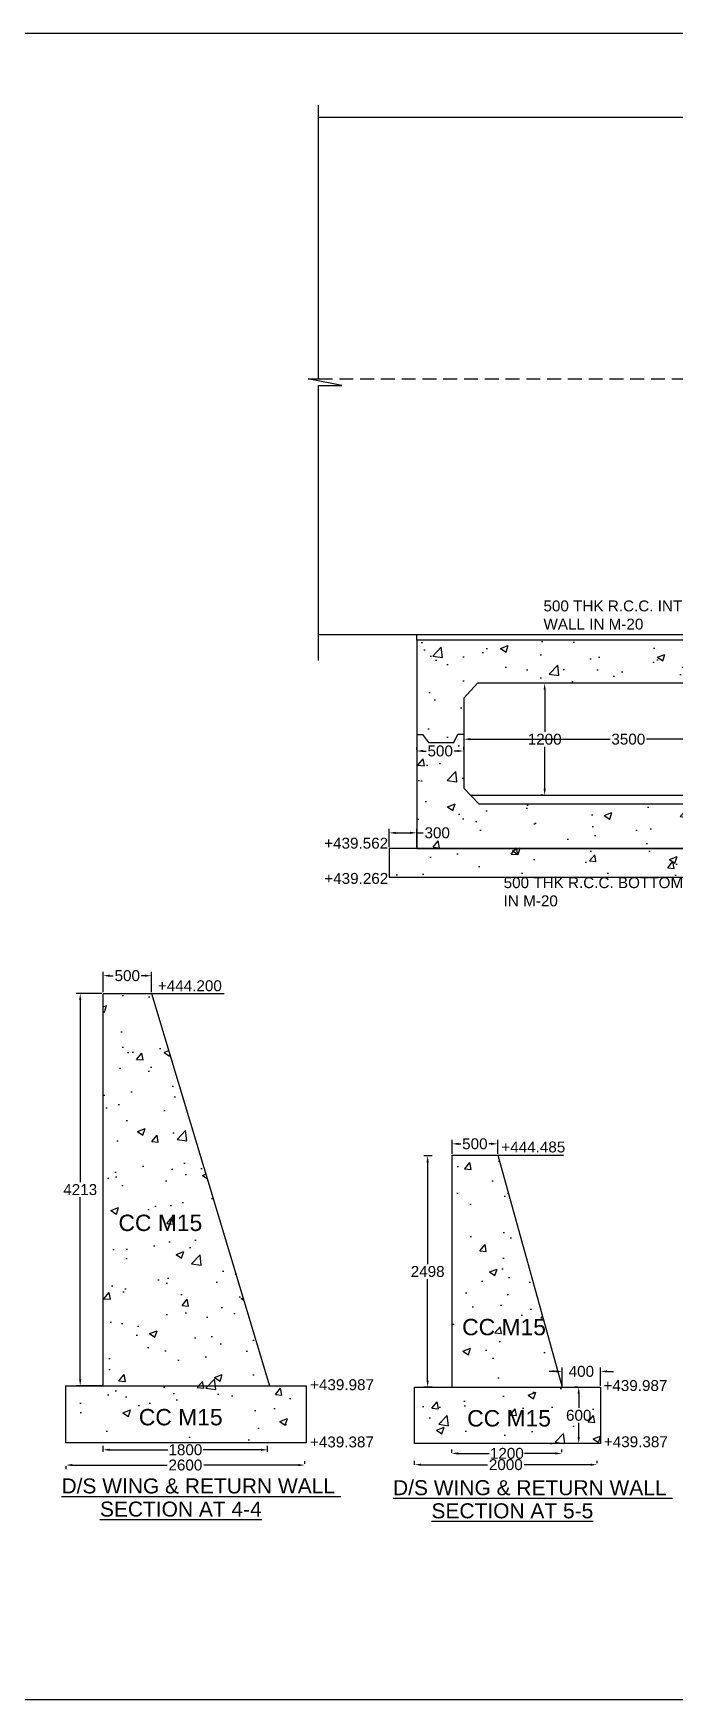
# Model space of a CAD drawing. Header units: metres. Extents: x 450 to 1447, y 479 to 667.
# Drawn here: x 1362.8 to 1392.2, y 591.1 to 667.4 of the extents above; entities that cross this region are included whole.
import ezdxf

# ---------------------------------------------------------------- set-up
doc = ezdxf.new("R2010")
doc.units = ezdxf.units.M
doc.header["$MEASUREMENT"] = 0
doc.linetypes.add('HIDDEN', pattern=[9.525, 6.35, -3.175])
for name, color, linetype in [('DIMENSION', 7, 'Continuous'), ('DRAWING', 7, 'Continuous'), ('TEXT', 7, 'Continuous')]:
    doc.layers.add(name, color=color, linetype=linetype)
doc.styles.get("Standard").update_dxf_attribs({"font": 'arial.ttf'})
doc.dimstyles.get("Standard").update_dxf_attribs({"dimtxt": 0.5, "dimasz": 0.3, "dimexe": 0.18, "dimexo": 0.0625, "dimgap": 0.09, "dimtad": 0, "dimtih": 1, "dimtoh": 1, "dimdec": 4, "dimzin": 0, "dimdsep": 46, "dimtxsty": 'Standard', "dimcen": 0.09, "dimadec": 0, "dimazin": 0, "dimtfac": 1, "dimtdec": 4, "dimtofl": 0, "dimtmove": 0, "dimatfit": 3, "dimfxl": 0, "dimtolj": 1, "dimtzin": 0, "dimarcsym": 0})
pattern_1 = [(50, (0, 0), (3.586301, -0.3137607), [0.375, -4.125]), (355, (0, 0), (-0.693757, 3.760961), [0.3, -3.3]), (100.45144, (0.299, -0.026), (2.892544, 3.4472), [0.318701, -3.5057106]), (46.1842, (0, 1), (5.336207, -0.827596), [0.5625, -6.1875]), (96.63564, (0.4447, 0.931), (4.67331, 4.870593), [0.478052, -5.258569]), (351.18416, (0, 1), (4.67331, 4.870593), [0.45, -4.95]), (21, (0.5, 0.75), (2.984535, -2.0130945), [0.375, -4.125]), (326, (0.5, 0.75), (1.216577, 3.62575), [0.3, -3.3]), (71.45144, (0.7487, 0.5822), (4.201112, 1.612656), [0.318701, -3.5057106]), (37.5, (0, 0), (0.0607993, 1.6644693), [0, -3.26, 0, -3.35, 0, -3.3125]), (7.5, (0, 0), (1.3153477, 1.9720586), [0, -1.91, 0, -3.185, 0, -1.2625]), (327.5, (-1.115, 0), (2.6691122, -0.1127744), [0, -1.25, 0, -3.9, 0, -5.175]), (317.5, (-1.615, 0), (2.915931, 0.500525), [0, -1.625, 0, -2.59, 0, -3.675])]

# ---------------------------------------------------------------- blocks, each defined once
blk = doc.blocks.new('*D65')
at = {"layer": 'Defpoints', "color": 0, "ltscale": 0.1, "transparency": 16777216}
for p in [(1365.961, 602.367), (1373.503, 602.521), (1373.503, 602.367)]:
    blk.add_point(p, dxfattribs=at)
at = {"layer": 'DIMENSION', "color": 0, "lineweight": -2, "ltscale": 0.1, "transparency": 16777216}
for p, q in [((1365.961, 602.43), (1365.961, 602.701)), ((1373.503, 602.43), (1373.503, 602.701)), ((1366.261, 602.521), (1368.92, 602.521)), ((1373.203, 602.521), (1370.544, 602.521))]:
    blk.add_line(p, q, dxfattribs=at)
at = {"layer": 'DIMENSION', "color": 0, "ltscale": 0.1, "transparency": 16777216}
for points in [[(1366.261, 602.571), (1366.261, 602.471), (1365.961, 602.521)], [(1373.203, 602.571), (1373.203, 602.471), (1373.503, 602.521)]]:
    blk.add_solid(points, dxfattribs=at)
at = {"layer": 'DIMENSION', "color": 0, "ltscale": 0.1, "transparency": 16777216, "insert": (1369.732, 602.521), "char_height": 0.5, "attachment_point": 5}
blk.add_mtext('\\A1;1800', dxfattribs=at)
blk = doc.blocks.new('*D66')
at = {"layer": 'Defpoints', "color": 0, "ltscale": 0.1, "transparency": 16777216}
for p in [(1364.254, 601.834), (1375.21, 601.822), (1375.21, 601.81)]:
    blk.add_point(p, dxfattribs=at)
at = {"layer": 'DIMENSION', "color": 0, "lineweight": -2, "ltscale": 0.1, "transparency": 16777216}
for p, q in [((1364.554, 601.822), (1368.892, 601.822)), ((1374.91, 601.822), (1370.572, 601.822)), ((1375.21, 601.873), (1375.21, 602.002)), ((1364.254, 601.771), (1364.254, 601.642))]:
    blk.add_line(p, q, dxfattribs=at)
at = {"layer": 'DIMENSION', "color": 0, "ltscale": 0.1, "transparency": 16777216}
for points in [[(1364.554, 601.872), (1364.554, 601.772), (1364.254, 601.822)], [(1374.91, 601.872), (1374.91, 601.772), (1375.21, 601.822)]]:
    blk.add_solid(points, dxfattribs=at)
at = {"layer": 'DIMENSION', "color": 0, "ltscale": 0.1, "transparency": 16777216, "insert": (1369.732, 601.822), "char_height": 0.5, "attachment_point": 5}
blk.add_mtext('\\A1;2600', dxfattribs=at)
blk = doc.blocks.new('*D67')
at = {"layer": 'Defpoints', "color": 0, "ltscale": 0.1, "transparency": 16777216}
for p in [(1365.962, 624.251), (1365.962, 623.438), (1368.174, 623.438)]:
    blk.add_point(p, dxfattribs=at)
at = {"layer": 'DIMENSION', "color": 0, "lineweight": -2, "ltscale": 0.1, "transparency": 16777216}
for p, q in [((1365.962, 623.5), (1365.962, 624.431)), ((1366.262, 624.251), (1366.426, 624.251)), ((1367.874, 624.251), (1367.709, 624.251)), ((1368.174, 623.5), (1368.174, 624.431))]:
    blk.add_line(p, q, dxfattribs=at)
at = {"layer": 'DIMENSION', "color": 0, "ltscale": 0.1, "transparency": 16777216}
for points in [[(1366.262, 624.301), (1366.262, 624.201), (1365.962, 624.251)], [(1367.874, 624.301), (1367.874, 624.201), (1368.174, 624.251)]]:
    blk.add_solid(points, dxfattribs=at)
at = {"layer": 'DIMENSION', "color": 0, "ltscale": 0.1, "transparency": 16777216, "insert": (1367.068, 624.251), "char_height": 0.5, "attachment_point": 5}
blk.add_mtext('\\A1;500', dxfattribs=at)
blk = doc.blocks.new('*D68')
at = {"layer": 'Defpoints', "color": 0, "ltscale": 0.1, "transparency": 16777216}
for p in [(1365.962, 623.438), (1364.909, 605.452), (1365.962, 605.452)]:
    blk.add_point(p, dxfattribs=at)
at = {"layer": 'DIMENSION', "color": 0, "lineweight": -2, "ltscale": 0.1, "transparency": 16777216}
for p, q in [((1365.9, 623.438), (1364.729, 623.438)), ((1364.909, 623.138), (1364.909, 614.79)), ((1364.909, 605.752), (1364.909, 614.099)), ((1365.9, 605.452), (1364.729, 605.452))]:
    blk.add_line(p, q, dxfattribs=at)
at = {"layer": 'DIMENSION', "color": 0, "ltscale": 0.1, "transparency": 16777216}
for points in [[(1364.859, 623.138), (1364.959, 623.138), (1364.909, 623.438)], [(1364.859, 605.752), (1364.959, 605.752), (1364.909, 605.452)]]:
    blk.add_solid(points, dxfattribs=at)
at = {"layer": 'DIMENSION', "color": 0, "ltscale": 0.1, "transparency": 16777216, "insert": (1364.909, 614.445), "char_height": 0.5, "attachment_point": 5}
blk.add_mtext('\\A1;4213', dxfattribs=at)
blk = doc.blocks.new('*D69')
at = {"layer": 'Defpoints', "color": 0, "ltscale": 0.1, "transparency": 16777216}
for p in [(1381.943, 602.319), (1386.998, 602.356), (1386.998, 602.356)]:
    blk.add_point(p, dxfattribs=at)
at = {"layer": 'DIMENSION', "color": 0, "lineweight": -2, "ltscale": 0.1, "transparency": 16777216}
for p, q in [((1381.943, 602.382), (1381.943, 602.536)), ((1382.243, 602.356), (1383.658, 602.356)), ((1386.698, 602.356), (1385.283, 602.356)), ((1386.998, 602.419), (1386.998, 602.536))]:
    blk.add_line(p, q, dxfattribs=at)
at = {"layer": 'DIMENSION', "color": 0, "ltscale": 0.1, "transparency": 16777216}
for points in [[(1382.243, 602.406), (1382.243, 602.306), (1381.943, 602.356)], [(1386.698, 602.406), (1386.698, 602.306), (1386.998, 602.356)]]:
    blk.add_solid(points, dxfattribs=at)
at = {"layer": 'DIMENSION', "color": 0, "ltscale": 0.1, "transparency": 16777216, "insert": (1384.471, 602.356), "char_height": 0.5, "attachment_point": 5}
blk.add_mtext('\\A1;1200', dxfattribs=at)
blk = doc.blocks.new('*D70')
at = {"layer": 'Defpoints', "color": 0, "ltscale": 0.1, "transparency": 16777216}
for p in [(1388.61, 601.84), (1388.61, 601.84), (1380.236, 601.766)]:
    blk.add_point(p, dxfattribs=at)
at = {"layer": 'DIMENSION', "color": 0, "lineweight": -2, "ltscale": 0.1, "transparency": 16777216}
for p, q in [((1380.236, 601.829), (1380.236, 602.02)), ((1380.536, 601.84), (1383.583, 601.84)), ((1388.31, 601.84), (1385.263, 601.84)), ((1388.61, 601.902), (1388.61, 602.02))]:
    blk.add_line(p, q, dxfattribs=at)
at = {"layer": 'DIMENSION', "color": 0, "ltscale": 0.1, "transparency": 16777216}
for points in [[(1380.536, 601.89), (1380.536, 601.79), (1380.236, 601.84)], [(1388.31, 601.89), (1388.31, 601.79), (1388.61, 601.84)]]:
    blk.add_solid(points, dxfattribs=at)
at = {"layer": 'DIMENSION', "color": 0, "ltscale": 0.1, "transparency": 16777216, "insert": (1384.423, 601.84), "char_height": 0.5, "attachment_point": 5}
blk.add_mtext('\\A1;2000', dxfattribs=at)
blk = doc.blocks.new('*D71')
at = {"layer": 'Defpoints', "color": 0, "ltscale": 0.1, "transparency": 16777216}
for p in [(1388.767, 606.115), (1387.007, 605.395), (1388.767, 605.395)]:
    blk.add_point(p, dxfattribs=at)
at = {"layer": 'DIMENSION', "color": 0, "lineweight": -2, "ltscale": 0.1, "transparency": 16777216}
for p, q in [((1386.707, 606.115), (1386.407, 606.115)), ((1387.007, 605.458), (1387.007, 606.295)), ((1388.767, 605.458), (1388.767, 606.295)), ((1389.067, 606.115), (1389.367, 606.115))]:
    blk.add_line(p, q, dxfattribs=at)
at = {"layer": 'DIMENSION', "color": 0, "ltscale": 0.1, "transparency": 16777216}
for points in [[(1386.707, 606.165), (1386.707, 606.065), (1387.007, 606.115)], [(1389.067, 606.165), (1389.067, 606.065), (1388.767, 606.115)]]:
    blk.add_solid(points, dxfattribs=at)
at = {"layer": 'DIMENSION', "color": 0, "ltscale": 0.1, "transparency": 16777216, "insert": (1387.887, 606.115), "char_height": 0.5, "attachment_point": 5}
blk.add_mtext('\\A1;400', dxfattribs=at)
blk = doc.blocks.new('*D72')
at = {"layer": 'Defpoints', "color": 0, "ltscale": 0.1, "transparency": 16777216}
for p in [(1381.103, 615.989), (1380.839, 605.395), (1381.103, 605.395)]:
    blk.add_point(p, dxfattribs=at)
at = {"layer": 'DIMENSION', "color": 0, "lineweight": -2, "ltscale": 0.1, "transparency": 16777216}
for p, q in [((1381.04, 615.989), (1380.659, 615.989)), ((1380.839, 615.689), (1380.839, 611.037)), ((1380.839, 605.695), (1380.839, 610.347)), ((1381.04, 605.395), (1380.659, 605.395))]:
    blk.add_line(p, q, dxfattribs=at)
at = {"layer": 'DIMENSION', "color": 0, "ltscale": 0.1, "transparency": 16777216}
for points in [[(1380.789, 615.689), (1380.889, 615.689), (1380.839, 615.989)], [(1380.789, 605.695), (1380.889, 605.695), (1380.839, 605.395)]]:
    blk.add_solid(points, dxfattribs=at)
at = {"layer": 'DIMENSION', "color": 0, "ltscale": 0.1, "transparency": 16777216, "insert": (1380.839, 610.692), "char_height": 0.5, "attachment_point": 5}
blk.add_mtext('\\A1;2498', dxfattribs=at)
blk = doc.blocks.new('*D73')
at = {"layer": 'Defpoints', "color": 0, "ltscale": 0.1, "transparency": 16777216}
for p in [(1384.05, 616.544), (1381.958, 616.021), (1384.05, 616.021)]:
    blk.add_point(p, dxfattribs=at)
at = {"layer": 'DIMENSION', "color": 0, "lineweight": -2, "ltscale": 0.1, "transparency": 16777216}
for p, q in [((1381.958, 616.083), (1381.958, 616.724)), ((1382.258, 616.544), (1382.363, 616.544)), ((1383.75, 616.544), (1383.646, 616.544)), ((1384.05, 616.083), (1384.05, 616.724))]:
    blk.add_line(p, q, dxfattribs=at)
at = {"layer": 'DIMENSION', "color": 0, "ltscale": 0.1, "transparency": 16777216}
for points in [[(1382.258, 616.594), (1382.258, 616.494), (1381.958, 616.544)], [(1383.75, 616.594), (1383.75, 616.494), (1384.05, 616.544)]]:
    blk.add_solid(points, dxfattribs=at)
at = {"layer": 'DIMENSION', "color": 0, "ltscale": 0.1, "transparency": 16777216, "insert": (1383.004, 616.544), "char_height": 0.5, "attachment_point": 5}
blk.add_mtext('\\A1;500', dxfattribs=at)
blk = doc.blocks.new('*D74')
at = {"layer": 'Defpoints', "color": 0, "ltscale": 0.1, "transparency": 16777216}
for p in [(1387.766, 605.395), (1387.786, 605.395), (1387.786, 602.805)]:
    blk.add_point(p, dxfattribs=at)
at = {"layer": 'DIMENSION', "color": 0, "lineweight": -2, "ltscale": 0.1, "transparency": 16777216}
for p, q in [((1387.724, 605.395), (1387.586, 605.395)), ((1387.766, 605.095), (1387.766, 604.445)), ((1387.766, 603.105), (1387.766, 603.755)), ((1387.724, 602.805), (1387.586, 602.805))]:
    blk.add_line(p, q, dxfattribs=at)
at = {"layer": 'DIMENSION', "color": 0, "ltscale": 0.1, "transparency": 16777216}
for points in [[(1387.716, 605.095), (1387.816, 605.095), (1387.766, 605.395)], [(1387.716, 603.105), (1387.816, 603.105), (1387.766, 602.805)]]:
    blk.add_solid(points, dxfattribs=at)
at = {"layer": 'DIMENSION', "color": 0, "ltscale": 0.1, "transparency": 16777216, "insert": (1387.766, 604.1), "char_height": 0.5, "attachment_point": 5}
blk.add_mtext('\\A1;600', dxfattribs=at)
blk = doc.blocks.new('*D86')
at = {"layer": 'Defpoints', "color": 0, "ltscale": 0.1, "transparency": 16777216}
for p in [(1380.336, 634.548), (1382.494, 634.548), (1382.494, 634.548)]:
    blk.add_point(p, dxfattribs=at)
at = {"layer": 'DIMENSION', "color": 0, "lineweight": -2, "ltscale": 0.1, "transparency": 16777216}
for p, q in [((1380.336, 634.611), (1380.336, 634.728)), ((1382.494, 634.611), (1382.494, 634.728)), ((1380.636, 634.548), (1380.773, 634.548)), ((1382.194, 634.548), (1382.056, 634.548))]:
    blk.add_line(p, q, dxfattribs=at)
at = {"layer": 'DIMENSION', "color": 0, "ltscale": 0.1, "transparency": 16777216}
for points in [[(1380.636, 634.598), (1380.636, 634.498), (1380.336, 634.548)], [(1382.194, 634.598), (1382.194, 634.498), (1382.494, 634.548)]]:
    blk.add_solid(points, dxfattribs=at)
at = {"layer": 'DIMENSION', "color": 0, "ltscale": 0.1, "transparency": 16777216, "insert": (1381.415, 634.548), "char_height": 0.5, "attachment_point": 5}
blk.add_mtext('\\A1;500', dxfattribs=at)
blk = doc.blocks.new('*D87')
at = {"layer": 'Defpoints', "color": 0, "ltscale": 0.1, "transparency": 16777216}
for p in [(1386.205, 637.653), (1386.205, 632.518), (1386.205, 632.518)]:
    blk.add_point(p, dxfattribs=at)
at = {"layer": 'DIMENSION', "color": 0, "lineweight": -2, "ltscale": 0.1, "transparency": 16777216}
for p, q in [((1386.142, 637.653), (1386.025, 637.653)), ((1386.205, 637.353), (1386.205, 635.431)), ((1386.205, 632.818), (1386.205, 634.74)), ((1386.142, 632.518), (1386.025, 632.518))]:
    blk.add_line(p, q, dxfattribs=at)
at = {"layer": 'DIMENSION', "color": 0, "ltscale": 0.1, "transparency": 16777216}
for points in [[(1386.155, 637.353), (1386.255, 637.353), (1386.205, 637.653)], [(1386.155, 632.818), (1386.255, 632.818), (1386.205, 632.518)]]:
    blk.add_solid(points, dxfattribs=at)
at = {"layer": 'DIMENSION', "color": 0, "ltscale": 0.1, "transparency": 16777216, "insert": (1386.205, 635.086), "char_height": 0.5, "attachment_point": 5}
blk.add_mtext('\\A1;1200', dxfattribs=at)
blk = doc.blocks.new('*D88')
at = {"layer": 'Defpoints', "color": 0, "ltscale": 0.1, "transparency": 16777216}
for p in [(1382.494, 635.325), (1397.586, 635.304), (1397.586, 635.09)]:
    blk.add_point(p, dxfattribs=at)
at = {"layer": 'DIMENSION', "color": 0, "lineweight": -2, "ltscale": 0.1, "transparency": 16777216}
for p, q in [((1382.494, 635.263), (1382.494, 634.91)), ((1382.794, 635.09), (1389.204, 635.09)), ((1397.286, 635.09), (1390.875, 635.09)), ((1397.586, 635.241), (1397.586, 634.91))]:
    blk.add_line(p, q, dxfattribs=at)
at = {"layer": 'DIMENSION', "color": 0, "ltscale": 0.1, "transparency": 16777216}
for points in [[(1382.794, 635.14), (1382.794, 635.04), (1382.494, 635.09)], [(1397.286, 635.14), (1397.286, 635.04), (1397.586, 635.09)]]:
    blk.add_solid(points, dxfattribs=at)
at = {"layer": 'DIMENSION', "color": 0, "ltscale": 0.1, "transparency": 16777216, "insert": (1390.04, 635.09), "char_height": 0.5, "attachment_point": 5}
blk.add_mtext('\\A1;3500', dxfattribs=at)
blk = doc.blocks.new('*D112')
at = {"layer": 'Defpoints', "color": 0, "ltscale": 0.1, "transparency": 16777216}
for p in [(1379.078, 630.078), (1380.336, 630.797), (1380.336, 630.078)]:
    blk.add_point(p, dxfattribs=at)
at = {"layer": 'DIMENSION', "color": 0, "lineweight": -2, "ltscale": 0.1, "transparency": 16777216}
for p, q in [((1379.078, 630.141), (1379.078, 630.977)), ((1380.336, 630.141), (1380.336, 630.977)), ((1379.378, 630.797), (1380.036, 630.797)), ((1380.336, 630.797), (1380.636, 630.797))]:
    blk.add_line(p, q, dxfattribs=at)
at = {"layer": 'DIMENSION', "color": 0, "ltscale": 0.1, "transparency": 16777216}
for points in [[(1379.378, 630.847), (1379.378, 630.747), (1379.078, 630.797)], [(1380.036, 630.847), (1380.036, 630.747), (1380.336, 630.797)]]:
    blk.add_solid(points, dxfattribs=at)
at = {"layer": 'DIMENSION', "color": 0, "ltscale": 0.1, "transparency": 16777216, "insert": (1381.278, 630.797), "char_height": 0.5, "attachment_point": 5}
blk.add_mtext('\\A1;300', dxfattribs=at)

msp = doc.modelspace()

# ---------------------------------------------------------------- hatches: boundary and pattern name
at = {"layer": 'DIMENSION', "ltscale": 0.1}
h = msp.add_hatch(dxfattribs=at)
h.set_pattern_fill('AR-CONC', scale=0.5)
h.set_pattern_definition(pattern_1)
h.paths.add_polyline_path([(1384.05048, 616.02058), (1381.95754, 616.02058), (1381.95754, 605.39538), (1387.00654, 605.39538)])
h.paths.add_polyline_path([(1388.76744, 602.80501), (1388.76744, 605.39538), (1380.23626, 605.39538), (1380.23626, 602.80501)])
h.paths.add_polyline_path([(1382.23305, 608.70931), (1386.35651, 608.70931), (1386.35651, 607.55873), (1382.23305, 607.55873)], flags=24)
h.paths.add_polyline_path([(1387.08785, 604.48048), (1388.44358, 604.48048), (1388.44358, 603.71991), (1387.08785, 603.71991)], flags=24)
h.paths.add_polyline_path([(1382.46408, 604.52818), (1386.58754, 604.52818), (1386.58754, 603.3776), (1382.46408, 603.3776)], flags=24)
at = {"layer": 'DRAWING', "ltscale": 0.1}
h = msp.add_hatch(dxfattribs=at)
h.set_pattern_fill('AR-CONC', scale=0.5)
h.set_pattern_definition([(50, (82.4225, 0), (3.586301, -0.3137607), [0.375, -4.125]), (355, (82.4225, 0), (-0.693757, 3.760961), [0.3, -3.3]), (100.45144, (82.7214, -0.026), (2.892544, 3.4472), [0.318701, -3.505711]), (46.1842, (82.4225, 1), (5.336207, -0.827596), [0.5625, -6.1875]), (96.63564, (82.867, 0.931), (4.67331, 4.870593), [0.478052, -5.258569]), (351.18416, (82.4225, 1), (4.67331, 4.870593), [0.45, -4.95]), (21, (82.9225, 0.75), (2.984535, -2.0130945), [0.375, -4.125]), (326, (82.9225, 0.75), (1.216577, 3.62575), [0.3, -3.3]), (71.45144, (83.1712, 0.5822), (4.201112, 1.612656), [0.318701, -3.505711]), (37.5, (82.4225, 0), (0.0607993, 1.6644693), [0, -3.26, 0, -3.35, 0, -3.3125]), (7.5, (82.4225, 0), (1.3153477, 1.9720586), [0, -1.91, 0, -3.185, 0, -1.2625]), (327.5, (81.3075, 0), (2.6691122, -0.1127744), [0, -1.25, 0, -3.9, 0, -5.175]), (317.5, (80.8075, 0), (2.915931, 0.500525), [0, -1.625, 0, -2.59, 0, -3.675])])
h.paths.add_polyline_path([(1433.65852, 639.62502), (1380.33622, 639.62502), (1380.33622, 630.07836), (1433.65852, 630.07836)])
h.paths.add_polyline_path([(1396.7392, 637.6534), (1397.45139, 636.95012), (1397.45139, 632.97821), (1396.61446, 632.12099), (1383.18007, 632.12099), (1382.49365, 632.8387), (1382.49365, 636.97401), (1383.13133, 637.6534)], flags=16)
h.paths.add_polyline_path([(1399.4373, 636.97401), (1400.07498, 637.6534), (1413.68285, 637.6534), (1414.39504, 636.95012), (1414.39504, 632.97821), (1413.55811, 632.12099), (1400.12372, 632.12099), (1399.4373, 632.8387)], flags=16)
h.paths.add_polyline_path([(1416.39804, 636.97401), (1417.03572, 637.6534), (1430.64359, 637.6534), (1431.35578, 636.95012), (1431.35578, 632.97821), (1430.51885, 632.12099), (1417.08446, 632.12099), (1416.39804, 632.8387)], flags=16)
h.paths.add_polyline_path([(1435.0172, 630.07836), (1379.07832, 630.07836), (1379.07832, 628.76388), (1435.0172, 628.76388)])
h = msp.add_hatch(dxfattribs=at)
h.set_pattern_fill('AR-CONC', scale=0.5)
h.set_pattern_definition(pattern_1)
h.paths.add_polyline_path([(1368.17357, 623.43796), (1365.96239, 623.43796), (1365.96239, 605.45185), (1373.59224, 605.45185)])
h.paths.add_polyline_path([(1375.26869, 605.45185), (1364.24519, 605.45185), (1364.24519, 602.84622), (1375.26869, 602.84622)])
h.paths.add_polyline_path([(1366.42378, 612.12688), (1370.64138, 612.12688), (1370.64138, 613.67241), (1366.42378, 613.67241)], flags=24)
h.paths.add_polyline_path([(1367.35821, 603.22082), (1371.57581, 603.22082), (1371.57581, 604.76635), (1367.35821, 604.76635)], flags=24)

# ---------------------------------------------------------------- linework, layer by layer
at = {"layer": 'DIMENSION', "ltscale": 0.1}
msp.add_lwpolyline([(1282.51395, 667.4399), (1446.81776, 667.4399), (1446.81776, 591.07036), (1282.51395, 591.07036)], close=True, dxfattribs=at)
at = {"layer": 'DRAWING', "ltscale": 0.1}
for points in [[(1375.84174, 638.69691), (1375.84174, 651.2927), (1376.9125, 651.2927), (1375.3557, 651.60383), (1375.84174, 651.60383), (1375.84174, 664.14486)], [(1375.84174, 663.6007), (1438.11361, 663.6007)], [(1375.83136, 639.88857), (1438.11361, 639.88857)], [(1380.33622, 639.62502), (1380.33622, 639.88857)], [(1382.49365, 636.97401), (1383.13133, 637.6534)], [(1382.49365, 636.97401), (1382.49365, 632.8387)], [(1396.7392, 637.6534), (1383.13133, 637.6534)], [(1380.33622, 635.30383), (1380.60563, 635.30383), (1380.87286, 634.94032), (1382.0386, 634.94032), (1382.22137, 635.32532), (1382.49365, 635.32532)], [(1382.49365, 632.8387), (1383.18007, 632.12099)], [(1382.80071, 632.51764), (1397.00172, 632.51764)], [(1383.18007, 632.12099), (1396.61446, 632.12099)], [(1365.96239, 605.45185), (1365.96239, 623.43796), (1371.51283, 623.43796)], [(1368.17357, 623.43796), (1373.59224, 605.45185)], [(1381.95754, 605.39538), (1381.95754, 616.02058), (1387.07249, 616.02058)], [(1384.05048, 616.02058), (1387.00654, 605.39538)]]:
    msp.add_lwpolyline(points, dxfattribs=at)
at = {"layer": 'DRAWING', "linetype": 'HIDDEN', "ltscale": 0.1}
msp.add_lwpolyline([(1375.84174, 651.60383), (1438.11361, 651.60383)], dxfattribs=at)
at = {"layer": 'DRAWING', "ltscale": 0.1}
for points in [[(1380.33622, 630.07836), (1433.65852, 630.07836), (1433.65852, 639.62502), (1380.33622, 639.62502)], [(1379.07832, 628.76388), (1435.0172, 628.76388), (1435.0172, 630.07836), (1379.07832, 630.07836)], [(1364.24519, 605.45185), (1375.26869, 605.45185), (1375.26869, 602.84622), (1364.24519, 602.84622)], [(1380.23626, 605.39538), (1388.76744, 605.39538), (1388.76744, 602.80501), (1380.23626, 602.80501)]]:
    msp.add_lwpolyline(points, close=True, dxfattribs=at)

# ---------------------------------------------------------------- texts
at = {"layer": 'TEXT'}
for s, p in [('%%UD/S WING & RETURN WALL ', (1364.05295, 600.52322)), ('%%UD/S WING & RETURN WALL ', (1379.25324, 600.44219)), ('%%USECTION AT 4-4', (1365.81478, 599.46279)), ('%%USECTION AT 5-5', (1381.01507, 599.38176))]:
    msp.add_text(s, height=0.6875, dxfattribs=at).set_placement(p)
at = {"layer": 'TEXT', "char_height": 0.5, "attachment_point": 1}
for s, insert, width in [('500 THK R.C.C. INTERMEDIATE WALL IN M-20', (1386.14958, 641.44775), 10.6888902), ('+439.562', (1376.09542, 630.57341), 2.9060914), ('+439.262', (1376.09987, 628.95878), 2.9060914), ('500 THK R.C.C. BOTTOM SLAB IN M-20', (1384.32467, 628.76388), 10.6888902), ('+444.200', (1368.47096, 624.04018), 2.9060914), ('+444.485', (1384.21743, 616.65092), 2.9060914), ('+439.987', (1375.4475, 605.7557), 2.9060914), ('+439.987', (1388.89938, 605.71783), 2.9060914), ('+439.387', (1375.44388, 603.13192), 2.9060914), ('+439.387', (1388.91927, 603.14164), 2.9060914)]:
    msp.add_mtext(s, dxfattribs=dict(at, insert=insert, width=width))
at = {"layer": 'TEXT', "char_height": 0.75, "attachment_point": 1}
for insert in [(1366.66346, 613.29921), (1382.42055, 608.52181), (1367.59789, 604.39314), (1382.65158, 604.34068)]:
    msp.add_mtext('CC M15', dxfattribs=dict(at, insert=insert))

# ---------------------------------------------------------------- dimensions: what is measured, and where the dimension line sits
at = {"layer": 'DIMENSION', "ltscale": 0.1}
for base, p1, p2, text, picture, middle in [((1386.20485, 632.51764), (1386.20485, 637.6534), (1386.20485, 632.51764), '1200', '*D87', (1386.20485, 635.08552)), ((1364.90869, 605.45185), (1365.96239, 623.43796), (1365.96239, 605.45185), '4213', '*D68', (1364.90869, 614.44491)), ((1380.83925, 605.39538), (1381.10296, 615.98883), (1381.10296, 605.39538), '2498', '*D72', (1380.83925, 610.6921)), ((1387.76571, 605.39538), (1387.78604, 602.80501), (1387.78604, 605.39538), '600', '*D74', (1387.76571, 604.1002))]:
    dim = msp.add_linear_dim(base=base, p1=p1, p2=p2, angle=90, text=text, dimstyle='Standard', dxfattribs=at)
    dim.commit()
    dim.dimension.update_dxf_attribs({"geometry": picture, "text_midpoint": middle})
for base, p1, p2, text, picture, middle in [((1397.5861, 635.09019), (1382.49365, 635.32532), (1397.5861, 635.30383), '3500', '*D88', (1390.03988, 635.09019)), ((1382.49365, 634.54816), (1380.33622, 634.54816), (1382.49365, 634.54816), '500', '*D86', (1381.41493, 634.54816)), ((1380.33622, 630.79738), (1379.07832, 630.07836), (1380.33622, 630.07836), '300', '*D112', (1381.27755, 630.79738)), ((1365.96239, 624.25054), (1368.17357, 623.43796), (1365.96239, 623.43796), '500', '*D67', (1367.06798, 624.25054)), ((1384.05048, 616.54353), (1381.95754, 616.02058), (1384.05048, 616.02058), '500', '*D73', (1383.00401, 616.54353)), ((1388.76744, 606.11459), (1387.00654, 605.39538), (1388.76744, 605.39538), '400', '*D71', (1387.88699, 606.11459)), ((1373.5029, 602.52124), (1365.96127, 602.3672), (1373.5029, 602.3672), '1800', '*D65', (1369.73208, 602.52124)), ((1386.99824, 602.35615), (1381.94281, 602.31927), (1386.99824, 602.35615), '1200', '*D69', (1384.47053, 602.35615)), ((1375.21044, 601.82213), (1364.25372, 601.83398), (1375.21044, 601.81028), '2600', '*D66', (1369.73208, 601.82213)), ((1388.60959, 601.8399), (1380.23626, 601.76616), (1388.60959, 601.8399), '2000', '*D70', (1384.42292, 601.8399))]:
    dim = msp.add_linear_dim(base=base, p1=p1, p2=p2, text=text, dimstyle='Standard', dxfattribs=at)
    dim.commit()
    dim.dimension.update_dxf_attribs({"geometry": picture, "text_midpoint": middle})

doc.saveas('drawing.dxf')
